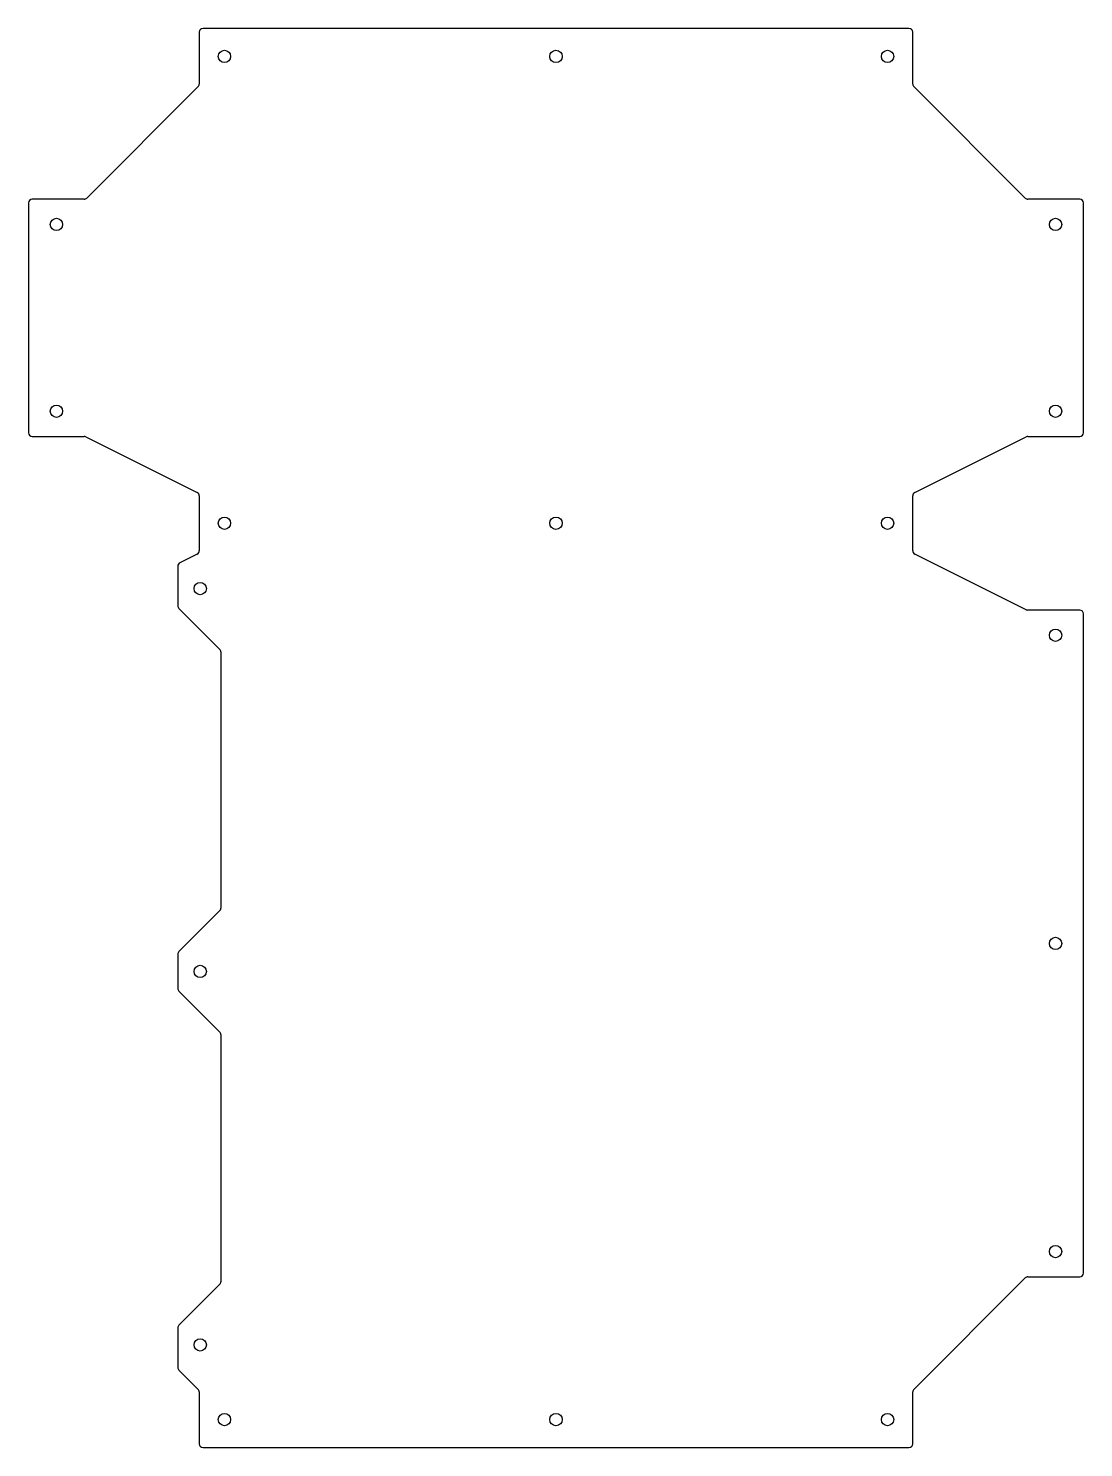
# Model space of a CAD drawing. Header units: millimetres. Extents: x -283 to 283, y -380 to 380.
import ezdxf

# ---------------------------------------------------------------- set-up
doc = ezdxf.new("R2010")
doc.units = ezdxf.units.MM
doc.layers.add('CUTOUTS', color=1, linetype='CONTINUOUS')
doc.layers.add('PERIMETER', color=5, linetype='CONTINUOUS')

msp = doc.modelspace()

# ---------------------------------------------------------------- linework, layer by layer
at = {"layer": 'CUTOUTS'}
for centre in [(-177.5, 365), (0, 365), (177.5, 365), (-267.5, 275), (267.5, 275), (-267.5, 175), (267.5, 175), (-177.5, 115), (0, 115), (177.5, 115), (-190.5, 80), (267.5, 55), (267.5, -110), (-190.5, -125), (267.5, -275), (-190.5, -325), (-177.5, -365), (0, -365), (177.5, -365)]:
    msp.add_circle(centre, 3.3, dxfattribs=at)
at = {"layer": 'PERIMETER'}
for p, q in [((-191, 378), (-191, 350.21)), ((189, 380), (-189, 380)), ((191, 350.21), (191, 378)), ((-191.59, 348.79), (-251.29, 289.09)), ((251.29, 289.09), (191.59, 348.79)), ((-282.5, 286.5), (-282.5, 163.5)), ((-252.71, 288.5), (-280.5, 288.5)), ((280.5, 288.5), (252.71, 288.5)), ((282.5, 163.5), (282.5, 286.5)), ((-280.5, 161.5), (-252.62, 161.5)), ((-251.72, 161.29), (-192.11, 131.48)), ((192.11, 131.48), (251.72, 161.29)), ((252.62, 161.5), (280.5, 161.5)), ((-191, 129.69), (-191, 100.31)), ((191, 100.31), (191, 129.69)), ((-202.5, 92.09), (-202.5, 70.83)), ((-192.11, 98.52), (-201.39, 93.88)), ((251.72, 68.71), (192.11, 98.52)), ((-201.91, 69.41), (-180.09, 47.59)), ((280.5, 68.5), (252.62, 68.5)), ((282.5, -286.5), (282.5, 66.5)), ((-179.5, 46.17), (-179.5, -91.17)), ((-180.09, -92.59), (-201.91, -114.41)), ((-202.5, -115.83), (-202.5, -134.17)), ((-201.91, -135.59), (-180.09, -157.41)), ((-179.5, -158.83), (-179.5, -291.17)), ((252.71, -288.5), (280.5, -288.5)), ((-180.09, -292.59), (-201.91, -314.41)), ((191.59, -348.79), (251.29, -289.09)), ((-202.5, -315.83), (-202.5, -337.05)), ((-201.91, -338.46), (-191.59, -348.79)), ((-191, -350.21), (-191, -378)), ((191, -378), (191, -350.21)), ((-189, -380), (189, -380))]:
    msp.add_line(p, q, dxfattribs=at)
for centre, start, end in [((189, 378), 0, 90), ((-189, 378), 90, 180), ((-193, 350.21), -45, 0), ((193, 350.21), 180, 225), ((-252.71, 290.5), 270, 315), ((252.71, 290.5), 225, 270), ((-280.5, 286.5), 90, 180), ((280.5, 286.5), 0, 90), ((-280.5, 163.5), 180, 270), ((-252.62, 159.5), 63.43495, 90), ((252.62, 159.5), 90, 116.56505), ((280.5, 163.5), -90, 0), ((-193, 129.69), 0, 63.43495), ((193, 129.69), 116.56505, 180), ((-193, 100.31), -63.43495, 0), ((193, 100.31), 180, 243.43495), ((-200.5, 92.09), 116.56505, 180), ((-200.5, 70.83), 180, 225), ((252.62, 70.5), 243.43495, 270), ((280.5, 66.5), 0, 90), ((-181.5, 46.17), 0, 45), ((-181.5, -91.17), 315, 360), ((-200.5, -115.83), 135, 180), ((-200.5, -134.17), 180, 225), ((-181.5, -158.83), 0, 45), ((252.71, -290.5), 90, 135), ((280.5, -286.5), -90, 0), ((-181.5, -291.17), 315, 360), ((-200.5, -315.83), 135, 180), ((-200.5, -337.05), 180, 225), ((-193, -350.21), 0, 45), ((193, -350.21), 135, 180), ((-189, -378), 180, 270), ((189, -378), -90, 0)]:
    msp.add_arc(centre, 2, start, end, dxfattribs=at)

doc.saveas('drawing.dxf')
